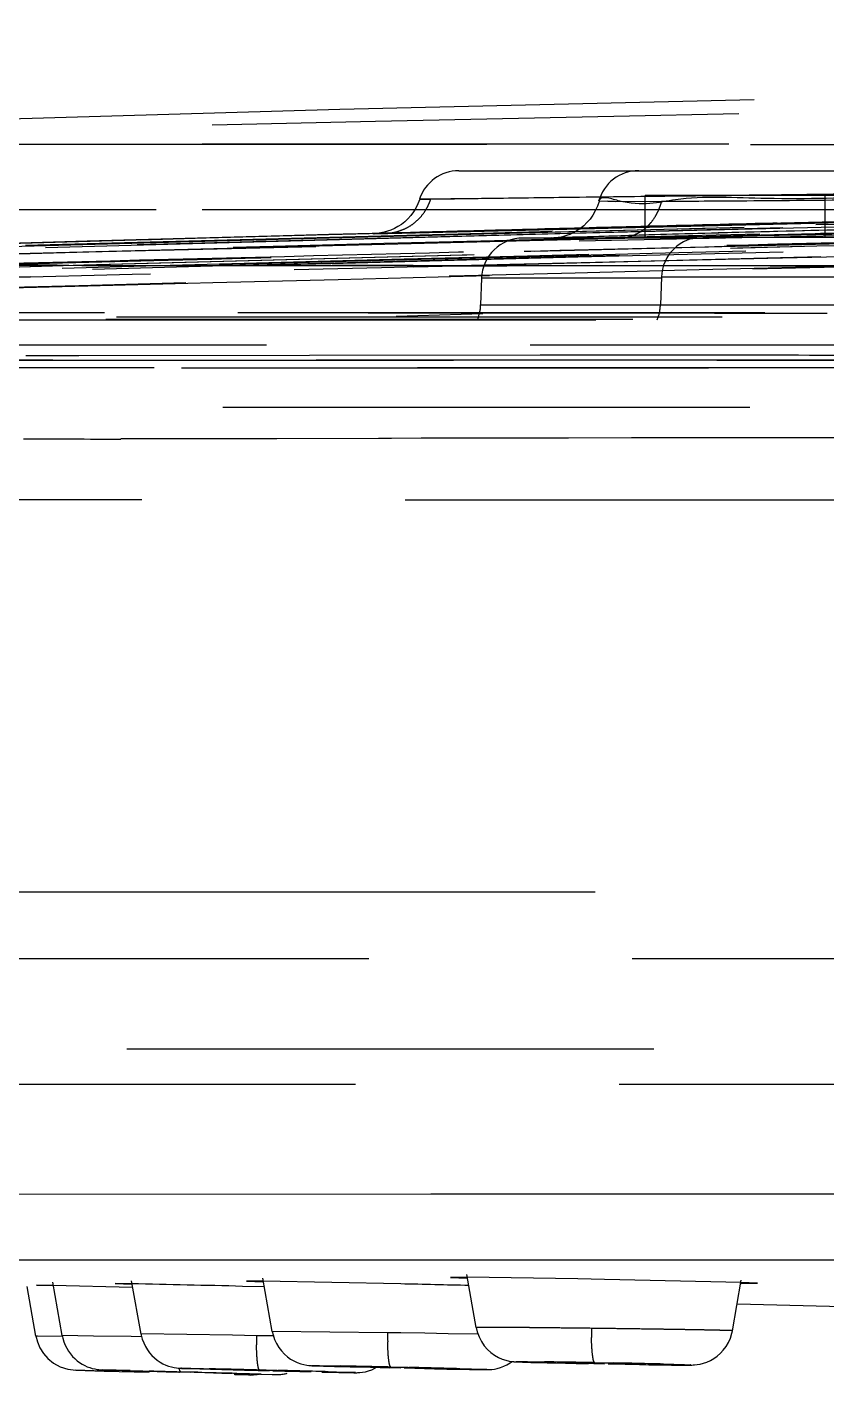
# Model space of a CAD drawing. Header units: millimetres. Extents: x 687 to 1107, y -116 to 478.
# Drawn here: x 927.735 to 929.661, y 329.223 to 332.471 of the extents above; entities that cross this region are included whole.
import ezdxf

# ---------------------------------------------------------------- set-up
doc = ezdxf.new("R2010")
doc.units = ezdxf.units.MM
doc.header["$LTSCALE"] = 0.1
doc.linetypes.add('HIDDENX2', pattern=[19.05, 12.7, -6.35])
doc.layers.add('HIDDEN', color=8, linetype='HIDDENX2')

msp = doc.modelspace()

# ---------------------------------------------------------------- linework, layer by layer
at = {"layer": 'HIDDEN'}
for p, q in [((928.7763, 332.1246), (932.4133, 332.1246)), ((931.325, 332.0859), (928.6826, 332.0558)), ((928.6826, 332.0558), (928.6813, 332.0558)), ((928.6814, 332.0558), (928.7086, 332.0563)), ((929.1349, 332.0508), (929.1132, 332.0505)), ((929.1524, 332.0505), (929.1349, 332.0505)), ((929.1531, 332.0503), (929.265, 332.0509)), ((931.9642, 332.0646), (929.2254, 332.0646)), ((929.2254, 331.9646), (929.2254, 332.0646)), ((929.6587, 331.9646), (929.6587, 332.0646)), ((928.5717, 331.9727), (931.4212, 332.0401)), ((929.5839, 331.98), (929.6358, 331.9813)), ((929.6358, 331.9813), (929.6719, 331.9822)), ((928.2632, 331.9655), (926.0958, 331.9038)), ((928.5988, 331.9737), (928.5692, 331.9728)), ((929.3435, 331.9622), (928.9309, 331.9622)), ((929.0114, 331.9628), (929.0127, 331.9629)), ((929.0127, 331.9629), (929.0146, 331.963)), ((929.0146, 331.963), (929.0186, 331.9633)), ((929.0186, 331.9633), (929.0238, 331.9635)), ((929.0238, 331.9635), (929.0302, 331.9638)), ((929.0302, 331.9638), (929.0379, 331.9641)), ((929.0306, 331.9613), (929.0447, 331.9613)), ((929.164, 331.9626), (929.0311, 331.9613)), ((929.0379, 331.9641), (929.0468, 331.9645)), ((929.0447, 331.9613), (929.0617, 331.9615)), ((929.0468, 331.9645), (929.0571, 331.9649)), ((929.0571, 331.9649), (929.073, 331.9655)), ((929.0617, 331.9615), (929.0819, 331.9616)), ((929.073, 331.9655), (929.0916, 331.9661)), ((929.0819, 331.9616), (929.1055, 331.9619)), ((929.0916, 331.9661), (929.1132, 331.9668)), ((929.1055, 331.9619), (929.1327, 331.9622)), ((929.1132, 331.9668), (929.1381, 331.9676)), ((929.1327, 331.9622), (929.1638, 331.9626)), ((929.1381, 331.9676), (929.1664, 331.9685)), ((929.1664, 331.9685), (929.1982, 331.9695)), ((929.1982, 331.9695), (929.2338, 331.9705)), ((929.2338, 331.9705), (929.2732, 331.9717)), ((929.2732, 331.9717), (929.2944, 331.9723)), ((929.3521, 331.9739), (929.4031, 331.9752)), ((929.3643, 331.9646), (932.2586, 331.9646)), ((929.4031, 331.9752), (929.4443, 331.9764)), ((929.4443, 331.9764), (929.4882, 331.9775)), ((929.4882, 331.9775), (929.5347, 331.9787)), ((929.5347, 331.9787), (929.5839, 331.98)), ((927.7432, 331.9253), (926.7653, 331.8999)), ((926.7655, 331.8999), (927.7434, 331.9254)), ((928.831, 331.8657), (928.8287, 331.8011)), ((929.2643, 331.8657), (928.831, 331.8657)), ((929.2644, 331.868), (929.262, 331.8011)), ((932.3585, 331.868), (929.2644, 331.868)), ((928.8287, 331.8011), (931.6553, 331.8011)), ((925.8105, 331.7657), (927.8361, 331.7656)), ((963.4856, 331.7657), (925.8486, 331.7657)), ((926.0459, 331.7721), (940.3097, 331.7721)), ((926.053, 331.7721), (943.6161, 331.7721)), ((926.236, 331.7721), (942.5508, 331.7721)), ((927.8361, 331.7656), (956.7883, 331.7656)), ((928.834, 331.7793), (928.6251, 331.7736)), ((943.5529, 331.7046), (926.0415, 331.7046)), ((929.7026, 331.6683), (926.6392, 331.6683)), ((927.4929, 331.6683), (931.466, 331.6683)), ((927.7328, 331.6794), (927.8342, 331.6792)), ((927.8342, 331.6792), (927.8407, 331.6791)), ((927.8407, 331.6791), (927.8601, 331.6791)), ((927.8601, 331.6791), (928.972, 331.6813)), ((928.972, 331.6813), (929.0713, 331.6813)), ((929.0713, 331.6813), (929.1004, 331.6813)), ((929.1004, 331.6813), (929.1572, 331.6812)), ((929.1572, 331.6812), (929.2686, 331.681)), ((929.2686, 331.681), (929.3385, 331.6809)), ((929.3385, 331.6809), (929.4052, 331.6808)), ((926.2031, 331.6493), (935.6619, 331.6493)), ((926.3027, 331.5545), (935.669, 331.5545)), ((927.9708, 331.4782), (927.9617, 331.4782)), ((928.042, 331.4782), (927.9708, 331.4782)), ((928.0807, 331.4782), (928.042, 331.4782)), ((928.2568, 331.4786), (928.0807, 331.4782)), ((928.3379, 331.4788), (928.2568, 331.4786)), ((928.5827, 331.4795), (928.3379, 331.4788)), ((928.614, 331.4796), (928.5827, 331.4795)), ((928.685, 331.4798), (928.614, 331.4796)), ((928.7608, 331.48), (928.685, 331.4798)), ((929.0404, 331.4805), (928.7608, 331.48)), ((929.1925, 331.4807), (929.0404, 331.4805)), ((929.209, 331.4807), (929.1925, 331.4807)), ((929.4808, 331.4809), (929.209, 331.4807)), ((929.5495, 331.481), (929.4808, 331.4809)), ((929.779, 331.481), (929.5495, 331.481)), ((929.9172, 331.3305), (925.5505, 331.3322)), ((927.8164, 330.3863), (927.2111, 330.3861)), ((927.8665, 330.3863), (927.8164, 330.3863)), ((927.9269, 330.3863), (927.8665, 330.3863)), ((928.3075, 330.3862), (927.9269, 330.3863)), ((928.3498, 330.3862), (928.3075, 330.3862)), ((928.431, 330.3861), (928.3498, 330.3862)), ((942.4395, 330.3862), (928.431, 330.3861)), ((931.1512, 330.0085), (925.5604, 330.0085)), ((925.3524, 329.9236), (963.9821, 329.9236)), ((928.7083, 329.6589), (926.0852, 329.6573)), ((928.7482, 329.6589), (928.7083, 329.6589)), ((929.0234, 329.6589), (928.7482, 329.6589)), ((929.1181, 329.6589), (929.0234, 329.6589)), ((929.1269, 329.6589), (929.1181, 329.6589)), ((929.2229, 329.6589), (929.1269, 329.6589)), ((929.4886, 329.6589), (929.2229, 329.6589)), ((929.5296, 329.6589), (929.4886, 329.6589)), ((930.2935, 329.6589), (929.5296, 329.6589)), ((927.6298, 329.5007), (927.8418, 329.5008)), ((927.8418, 329.5008), (928.0818, 329.5009)), ((928.0818, 329.5009), (928.2619, 329.5009)), ((928.2619, 329.5009), (928.3189, 329.5009)), ((928.3189, 329.5009), (928.3415, 329.5009)), ((928.3415, 329.5009), (928.6093, 329.501)), ((928.6093, 329.501), (928.6353, 329.501)), ((928.6353, 329.501), (928.8918, 329.501)), ((928.8918, 329.501), (929.0026, 329.501)), ((929.0026, 329.501), (929.1258, 329.501)), ((929.1258, 329.501), (929.1974, 329.501)), ((929.1974, 329.501), (929.4956, 329.501)), ((929.4956, 329.501), (929.5178, 329.501)), ((929.5178, 329.501), (930.3376, 329.501)), ((928.0102, 329.3219), (927.9875, 329.4504)), ((928.3039, 329.4491), (928.2645, 329.4493)), ((928.2645, 329.4493), (928.3046, 329.4477)), ((928.3264, 329.3283), (928.3039, 329.4563)), ((928.6361, 329.4426), (928.3039, 329.4491)), ((928.7953, 329.4585), (928.7559, 329.4582)), ((928.7559, 329.4582), (928.7962, 329.4564)), ((928.8177, 329.3377), (928.7953, 329.4651)), ((929.0629, 329.4548), (928.7953, 329.4585)), ((929.1275, 329.4536), (929.0629, 329.4548)), ((929.4566, 329.4463), (929.1275, 329.4536)), ((929.4354, 329.3299), (929.4568, 329.4513)), ((927.757, 329.317), (927.736, 329.4361)), ((927.7978, 329.4392), (927.7582, 329.44)), ((927.7582, 329.44), (927.798, 329.4387)), ((927.8203, 329.3182), (927.7976, 329.447)), ((927.99, 329.4344), (927.7978, 329.4392)), ((927.9876, 329.4429), (927.9481, 329.4434)), ((927.9481, 329.4434), (927.988, 329.442)), ((928.3075, 329.4355), (928.255, 329.4368)), ((929.4962, 329.4444), (929.4566, 329.4463)), ((929.4567, 329.444), (929.4962, 329.4444)), ((929.4468, 329.3944), (930.402, 329.3714)), ((927.8954, 329.3171), (927.8203, 329.3183)), ((928.2309, 329.3188), (928.0102, 329.322)), ((928.2885, 329.3179), (928.2309, 329.3188)), ((928.3199, 329.3174), (928.2885, 329.3179)), ((928.6045, 329.325), (928.3265, 329.3283)), ((928.6361, 329.3245), (928.6045, 329.325)), ((928.6944, 329.3236), (928.6361, 329.3245)), ((928.7507, 329.3227), (928.6944, 329.3236)), ((928.8232, 329.3215), (928.7507, 329.3227)), ((929.1272, 329.3352), (929.0955, 329.3356)), ((927.7603, 329.317), (927.757, 329.3171)), ((927.8199, 329.3159), (927.7603, 329.317)), ((927.9868, 329.3156), (927.8954, 329.3171)), ((928.0114, 329.3151), (927.9868, 329.3156)), ((928.3293, 329.3172), (928.3199, 329.3174)), ((928.9297, 329.2543), (928.9389, 329.254)), ((928.9389, 329.254), (928.95, 329.2537)), ((928.95, 329.2537), (928.9713, 329.2531)), ((928.9713, 329.2531), (928.9889, 329.2527)), ((929.0294, 329.2531), (929.0273, 329.253)), ((929.0273, 329.253), (929.1013, 329.251)), ((929.0927, 329.2524), (929.0294, 329.2531)), ((929.1038, 329.253), (929.148, 329.2522)), ((927.7993, 329.2517), (927.8152, 329.2429)), ((927.8152, 329.2429), (927.8334, 329.2369)), ((927.8334, 329.2369), (927.8527, 329.2345)), ((927.8528, 329.2345), (927.9212, 329.2326)), ((927.918, 329.2327), (927.8528, 329.2345)), ((927.9844, 329.2341), (927.9162, 329.2357)), ((927.9167, 329.2356), (927.9199, 329.2355)), ((927.9532, 329.2318), (927.918, 329.2327)), ((927.9199, 329.2355), (927.9499, 329.2346)), ((927.9212, 329.2326), (928.03, 329.2297)), ((927.9499, 329.2346), (927.9651, 329.2342)), ((927.9651, 329.2342), (927.9785, 329.2338)), ((927.9785, 329.2338), (927.9885, 329.2335)), ((927.9844, 329.2341), (928.106, 329.231)), ((927.9885, 329.2335), (927.9992, 329.2332)), ((927.9992, 329.2332), (928.0107, 329.2329)), ((928.0107, 329.2329), (928.0229, 329.2326)), ((928.0229, 329.2326), (928.0359, 329.2322)), ((928.0324, 329.2326), (928.0301, 329.2327)), ((928.0301, 329.2327), (928.1037, 329.2306)), ((928.0359, 329.2322), (928.0494, 329.2318)), ((928.0962, 329.2311), (928.0408, 329.2325)), ((928.1222, 329.2304), (928.0962, 329.2311)), ((928.1037, 329.2306), (928.1301, 329.2299)), ((928.106, 329.231), (928.1503, 329.2298)), ((928.1133, 329.239), (928.1264, 329.2386)), ((928.1301, 329.2302), (928.1222, 329.2304)), ((928.1264, 329.2386), (928.1776, 329.2371)), ((928.147, 329.2297), (928.1301, 329.2302)), ((928.138, 329.2297), (928.1639, 329.229)), ((928.1564, 329.2295), (928.147, 329.2297)), ((928.1503, 329.2298), (928.2714, 329.2265)), ((928.2258, 329.2275), (928.1564, 329.2295)), ((928.1639, 329.229), (928.2052, 329.2279)), ((928.1776, 329.2371), (928.2592, 329.2349)), ((928.2052, 329.2279), (928.2194, 329.2276)), ((928.2222, 329.2365), (928.2199, 329.2365)), ((928.2199, 329.2365), (928.2936, 329.2344)), ((928.2859, 329.2352), (928.2222, 329.2365)), ((928.2301, 329.2274), (928.2258, 329.2275)), ((928.2278, 329.2274), (928.2301, 329.2274)), ((928.2688, 329.2261), (928.2331, 329.227)), ((928.2555, 329.2236), (928.2344, 329.2242)), ((928.2364, 329.2241), (928.2695, 329.2232)), ((928.2509, 329.2265), (928.2983, 329.2254)), ((928.2687, 329.2232), (928.2555, 329.2236)), ((928.2592, 329.2349), (928.2927, 329.234)), ((928.2733, 329.2231), (928.2687, 329.2232)), ((928.2978, 329.2254), (928.2688, 329.2261)), ((928.2695, 329.2232), (928.2733, 329.2231)), ((928.2714, 329.2265), (928.2998, 329.2257)), ((928.3119, 329.2345), (928.2859, 329.2352)), ((928.2936, 329.2344), (928.3199, 329.2337)), ((928.296, 329.2353), (928.3402, 329.2342)), ((928.2978, 329.2254), (928.3367, 329.2245)), ((928.2983, 329.2254), (928.3264, 329.2247)), ((928.3199, 329.2343), (928.3119, 329.2345)), ((928.3372, 329.2339), (928.3199, 329.2343)), ((928.3264, 329.2247), (928.3352, 329.2245)), ((928.328, 329.2335), (928.3539, 329.2329)), ((928.3352, 329.2245), (928.3373, 329.2245)), ((928.4199, 329.2315), (928.3372, 329.2339)), ((928.3951, 329.232), (928.4176, 329.2315)), ((928.4176, 329.2315), (928.4199, 329.2315)), ((928.4276, 329.2454), (928.4356, 329.2451)), ((928.4356, 329.2451), (928.4503, 329.2446)), ((928.446, 329.2304), (928.4866, 329.2295)), ((928.4503, 329.2446), (928.4765, 329.2439)), ((928.4879, 329.2295), (928.459, 329.2301)), ((928.4765, 329.2439), (928.514, 329.2429)), ((928.4866, 329.2295), (928.5015, 329.2292)), ((928.5015, 329.2292), (928.5159, 329.2289)), ((928.514, 329.2429), (928.5632, 329.2417)), ((928.5159, 329.2289), (928.5232, 329.2288)), ((928.5232, 329.2288), (928.5267, 329.2288)), ((928.5383, 329.2432), (928.5361, 329.2432)), ((928.5361, 329.2432), (928.6098, 329.2411)), ((928.6018, 329.2421), (928.5383, 329.2432)), ((928.5632, 329.2417), (928.6094, 329.2406)), ((928.6278, 329.2416), (928.6018, 329.2421)), ((928.6098, 329.2411), (928.6361, 329.2405)), ((928.6123, 329.2424), (928.6566, 329.2414)), ((928.6361, 329.2414), (928.6278, 329.2416)), ((928.6539, 329.241), (928.6361, 329.2414)), ((928.6444, 329.2403), (928.6703, 329.2398)), ((928.7361, 329.2387), (928.6539, 329.241)), ((928.7114, 329.239), (928.7338, 329.2387)), ((928.7177, 329.2382), (928.7473, 329.2376)), ((928.7338, 329.2387), (928.7361, 329.2387)), ((928.7473, 329.2376), (928.781, 329.237)), ((928.781, 329.237), (928.8016, 329.2366)), ((928.8016, 329.2366), (928.8179, 329.2364)), ((928.8179, 329.2364), (928.8302, 329.2362)), ((928.8302, 329.2362), (928.8364, 329.2362)), ((928.8364, 329.2362), (928.8412, 329.2362)), ((928.9889, 329.2527), (929.0096, 329.2522)), ((929.0096, 329.2522), (929.0331, 329.2517)), ((929.0331, 329.2517), (929.0593, 329.2511)), ((929.0593, 329.2511), (929.0878, 329.2505)), ((929.1185, 329.252), (929.0927, 329.2524)), ((929.1013, 329.251), (929.1273, 329.2505)), ((929.1272, 329.2518), (929.1185, 329.252)), ((929.1459, 329.2515), (929.1272, 329.2518)), ((929.136, 329.2503), (929.1618, 329.2499)), ((929.2272, 329.2493), (929.1459, 329.2515)), ((929.2028, 329.2493), (929.225, 329.2492)), ((929.2113, 329.2483), (929.2341, 329.2479)), ((929.213, 329.2483), (929.2353, 329.2479)), ((929.225, 329.2492), (929.2272, 329.2493)), ((929.2341, 329.2479), (929.2546, 329.2477)), ((929.2353, 329.2479), (929.2554, 329.2477)), ((929.2546, 329.2477), (929.2727, 329.2474)), ((929.2554, 329.2477), (929.2734, 329.2474)), ((929.2727, 329.2474), (929.2884, 329.2472)), ((929.2734, 329.2474), (929.2953, 329.2472)), ((929.2892, 329.2472), (929.3025, 329.2471)), ((929.3025, 329.2471), (929.3136, 329.247)), ((929.3136, 329.247), (929.3226, 329.247)), ((929.3226, 329.247), (929.3296, 329.247))]:
    msp.add_line(p, q, dxfattribs=at)
for points in [[(940.5628, 332.4708), (937.4569, 332.4422), (934.3885, 332.3986), (931.392, 332.3412), (928.4894, 332.2716)], [(928.4894, 332.2716), (925.6695, 332.1909), (925.6675, 332.1908), (925.6648, 332.1907), (925.6615, 332.1905), (925.6577, 332.1902), (925.6536, 332.1899), (925.6492, 332.1894), (925.6446, 332.1888), (925.6399, 332.1881), (925.635, 332.1873), (925.63, 332.1863), (925.6249, 332.1852)], [(940.2184, 332.1684), (937.8725, 332.1469), (935.5239, 332.1163), (933.1728, 332.0767), (930.8192, 332.0281), (928.4632, 331.9705), (926.1046, 331.9037)], [(940.2459, 332.1685), (937.8974, 332.147), (935.5457, 332.1165), (933.191, 332.0769), (930.8333, 332.0282), (928.4726, 331.9705), (926.109, 331.9037)], [(940.5377, 332.1694), (938.3102, 332.1491), (936.0237, 332.1194), (933.6784, 332.0801), (931.2743, 332.031), (928.8113, 331.9719), (926.2896, 331.9027)], [(940.6991, 332.17), (938.5775, 332.1505), (936.3517, 332.1216), (934.0217, 332.0827), (931.5876, 332.0334), (929.0494, 331.9732), (926.407, 331.902)], [(941.6307, 332.1725), (939.5679, 332.1512), (937.3963, 332.1185), (935.1158, 332.0751), (932.7264, 332.0222), (930.2282, 331.9619), (927.6212, 331.8969)], [(941.1109, 332.1711), (939.1289, 332.1524), (937.0486, 332.1245), (934.8699, 332.0873), (932.5927, 332.0413), (930.2172, 331.9869), (927.7432, 331.9253)], [(940.2125, 332.1684), (937.6744, 332.1447), (935.2104, 332.1117), (932.8205, 332.0703), (930.5048, 332.0213), (928.2632, 331.9655)], [(928.6819, 332.0557), (928.6776, 332.0447), (928.6725, 332.0346), (928.6667, 332.0252), (928.6602, 332.0165), (928.6531, 332.0086), (928.6456, 332.0015), (928.6377, 331.9953), (928.6295, 331.9899), (928.6211, 331.9854), (928.6125, 331.9815), (928.6041, 331.9785), (928.5964, 331.9763), (928.5885, 331.9746), (928.5798, 331.9733), (928.5706, 331.9727)], [(929.114, 332.0506), (929.11, 332.0389), (929.105, 332.0279), (929.0991, 332.0176), (929.0924, 332.0081), (929.085, 331.9994), (929.0771, 331.9917), (929.0688, 331.985), (929.0603, 331.9794), (929.0518, 331.9748), (929.0434, 331.971), (929.0356, 331.9682), (929.0286, 331.9661), (929.0228, 331.9647), (929.0186, 331.9639), (929.0155, 331.9634), (929.0135, 331.9631), (929.0122, 331.9629), (929.0114, 331.9628), (929.011, 331.9628), (929.0109, 331.9628), (929.011, 331.9628), (929.0114, 331.9628)], [(928.6002, 331.9737), (928.6296, 331.9746), (928.6693, 331.9757), (928.7193, 331.9771), (928.7791, 331.9787), (928.8483, 331.9805), (928.9265, 331.9826), (929.0132, 331.9848), (929.1077, 331.9873), (929.2092, 331.9899), (929.3168, 331.9926), (929.4294, 331.9954), (929.5457, 331.9983), (929.6647, 332.0012)], [(928.5706, 331.9727), (928.5723, 331.9728), (928.5751, 331.9729), (928.579, 331.9731)], [(928.579, 331.9731), (928.5913, 331.9735), (928.6002, 331.9737)], [(929.2944, 331.9723), (929.34, 331.9735), (929.3521, 331.9739)], [(927.8203, 329.3183), (927.8217, 329.3117), (927.8242, 329.3033), (927.8273, 329.2954), (927.831, 329.2878), (927.8353, 329.2808), (927.84, 329.2742), (927.8451, 329.2681), (927.8505, 329.2626), (927.8562, 329.2577), (927.8622, 329.2533), (927.8683, 329.2494), (927.8744, 329.246), (927.8806, 329.2432), (927.8868, 329.2409), (927.8928, 329.2391), (927.8987, 329.2377), (927.9041, 329.2367), (927.9088, 329.2362), (927.9123, 329.2359), (927.914, 329.2358), (927.915, 329.2357), (927.9167, 329.2356)], [(928.0102, 329.322), (928.0108, 329.3193), (928.0132, 329.3096), (928.0166, 329.3005), (928.0206, 329.292), (928.0254, 329.2841), (928.0307, 329.2768), (928.0365, 329.2702), (928.0427, 329.2642), (928.0492, 329.259), (928.056, 329.2544), (928.0629, 329.2505), (928.0698, 329.2472), (928.0768, 329.2446), (928.0835, 329.2426), (928.09, 329.2411), (928.0956, 329.2402), (928.0996, 329.2397), (928.1025, 329.2395), (928.1042, 329.2394), (928.1054, 329.2393), (928.1067, 329.2393), (928.108, 329.2392), (928.1133, 329.239)], [(928.3265, 329.3283), (928.3284, 329.3198), (928.332, 329.3089), (928.3366, 329.2988), (928.3422, 329.2895), (928.3486, 329.2811), (928.3556, 329.2737), (928.363, 329.2672), (928.3708, 329.2616), (928.3788, 329.257), (928.3869, 329.2532), (928.3951, 329.2502), (928.4027, 329.2482), (928.4095, 329.2469), (928.415, 329.2461), (928.4182, 329.2459), (928.4203, 329.2457), (928.4221, 329.2456), (928.4237, 329.2455), (928.4276, 329.2454)], [(928.8178, 329.3377), (928.8203, 329.3271), (928.8248, 329.3148), (928.8306, 329.3036), (928.8375, 329.2935), (928.8452, 329.2847), (928.8535, 329.2772), (928.8623, 329.2709), (928.8714, 329.2657), (928.8807, 329.2616), (928.8896, 329.2587), (928.8978, 329.2568), (928.9045, 329.2557), (928.9087, 329.2553), (928.9116, 329.2551), (928.9141, 329.2549), (928.9165, 329.2548), (928.9192, 329.2547), (928.9223, 329.2546), (928.9297, 329.2543)], [(929.3296, 329.247), (929.3325, 329.247), (929.3351, 329.2471), (929.3377, 329.2471), (929.3406, 329.2473), (929.3445, 329.2475), (929.3505, 329.2482), (929.3577, 329.2494), (929.3657, 329.2515), (929.3741, 329.2545), (929.3826, 329.2584), (929.391, 329.2632), (929.399, 329.2689), (929.4066, 329.2756), (929.4136, 329.2832), (929.4201, 329.2918), (929.4258, 329.3016), (929.4305, 329.3123), (929.4341, 329.3238), (929.4354, 329.3299)], [(927.757, 329.3174), (927.7606, 329.3031), (927.7665, 329.2889), (927.7749, 329.2753), (927.7859, 329.2627), (927.7993, 329.2517)], [(928.8412, 329.2362), (928.8432, 329.2362), (928.8453, 329.2362), (928.8474, 329.2362), (928.8505, 329.2364), (928.8556, 329.2368), (928.8619, 329.2376), (928.8688, 329.239), (928.8764, 329.2411), (928.8842, 329.2441), (928.8921, 329.2478), (928.8997, 329.2522), (928.9047, 329.2557)], [(928.9047, 329.2557), (928.9076, 329.2554), (928.909, 329.2553)], [(928.0494, 329.2318), (928.0564, 329.2316), (928.0708, 329.2312)], [(928.0708, 329.2312), (928.0783, 329.231), (928.0935, 329.2306)], [(928.0935, 329.2306), (928.1013, 329.2304), (928.1026, 329.2304)], [(928.2734, 329.2231), (928.2903, 329.2241), (928.296, 329.2254)], [(928.3373, 329.2245), (928.3386, 329.2245), (928.3404, 329.2245), (928.3431, 329.2246), (928.3474, 329.2248), (928.3524, 329.2254), (928.3575, 329.2261), (928.3627, 329.2273)], [(928.3426, 329.2246), (928.3444, 329.2246), (928.3492, 329.225), (928.3549, 329.2257), (928.3607, 329.2268)], [(928.5267, 329.2288), (928.5281, 329.2288), (928.53, 329.2288), (928.5329, 329.2289), (928.5372, 329.2291), (928.5436, 329.2299), (928.5511, 329.2312), (928.5587, 329.2333), (928.5665, 329.236), (928.574, 329.2394), (928.5797, 329.2426)]]:
    msp.add_lwpolyline(points, dxfattribs=at)
for centre, radius, start, end in [((928.7763, 332.0246), 0.1, 90, 161.7903), ((929.2096, 332.0246), 0.1, 90, 164.7683), ((944.7351, -285.3221), 617.449, 90.4170255, 91.7289886), ((944.7194, -284.0435), 616.1704, 90.4180088, 91.7305396), ((944.6666, -398.7319), 730.8532, 90.6755085, 91.3268243), ((928.9309, 331.8622), 0.1, 90, 178), ((929.3643, 331.8646), 0.1, 90, 178), ((928.7288, 331.8046), 0.1, 336.8962, 358), ((929.1621, 331.8046), 0.1, 336.8959, 358), ((927.9776, 409.8355), 78.3574, 269.816426, 269.988306), ((926.6136, 263.4328), 66.0244, 88.575482, 88.807561), ((926.92, 251.6856), 77.7759, 88.614532, 88.735716), ((929.1767, 329.3111), 0.8883, 179.5593, 180.9932), ((929.4854, 329.3208), 0.8809, 179.7278, 181.1729), ((929.9661, 329.3351), 0.8706, 179.9653, 181.4257), ((928.7008, 307.4528), 21.8039, 88.94112, 89.26048), ((927.9769, 326.525), 2.7082, 88.6474, 88.8252), ((927.1334, 282.5234), 46.7263, 88.57433, 88.72349), ((928.2833, 331.9349), 2.7081, 268.6474, 268.8252), ((926.9113, 272.7684), 56.4839, 88.42741, 88.55034), ((928.8197, 348.7042), 19.4769, 268.62973, 268.75091), ((927.895, 296.9738), 32.2766, 88.72652, 88.94238), ((927.7639, 290.1454), 39.1062, 88.51426, 88.69189), ((928.9495, 342.649), 13.4122, 268.80717, 268.9827), ((928.6346, 302.7542), 26.503, 88.6278, 88.89004), ((929.3096, 338.2689), 9.0202, 269.06142, 269.3215)]:
    msp.add_arc(centre, radius, start, end, dxfattribs=at)
for points, knots in [([(926.277, 332.1897), (929.3414, 332.2665), (935.4713, 332.3816), (944.6676, 332.4392), (953.8638, 332.3816), (959.9937, 332.2665), (963.0581, 332.1897)], [0, 0, 0, 0, 0.25, 0.5, 0.75, 1, 1, 1, 1]), ([(925.669, 332.1909), (925.6695, 332.1909), (925.6714, 332.1909), (925.6759, 332.1909), (925.6833, 332.1909), (925.6991, 332.1908), (925.7262, 332.1908), (925.7894, 332.1906), (925.8978, 332.1904), (926.0257, 332.1902), (926.1515, 332.19), (926.2646, 332.1898), (926.3965, 332.1895), (926.5589, 332.1892), (926.769, 332.189), (926.9825, 332.1888), (927.1923, 332.1886), (927.3849, 332.1885), (927.6046, 332.1884), (927.958, 332.1883), (928.48, 332.1881), (929.1976, 332.188), (930.03, 332.188), (930.963, 332.1882), (931.977, 332.1884), (933.4349, 332.1885), (934.9409, 332.1888), (936.4822, 332.189), (937.6646, 332.1892), (938.8564, 332.1892), (940.0552, 332.1891), (941.2604, 332.1888), (942.432, 332.1882), (943.5681, 332.1874), (944.3006, 332.1871), (944.667, 332.1871)], [0, 0, 0, 0, 0.000078, 0.000312, 0.000702, 0.001247, 0.002806, 0.004989, 0.011227, 0.019924, 0.025187, 0.031083, 0.037783, 0.046023, 0.056721, 0.070956, 0.07975, 0.089844, 0.10137, 0.114443, 0.145647, 0.183798, 0.227763, 0.277088, 0.331133, 0.387887, 0.507311, 0.568943, 0.631279, 0.694023, 0.75713, 0.820596, 0.884336, 0.942135, 1, 1, 1, 1]), ([(944.6672, 332.1879), (944.5475, 332.1879), (944.3085, 332.1879), (943.9492, 332.1881), (943.5894, 332.1882), (943.2318, 332.1884), (942.8796, 332.1886), (942.5311, 332.1887), (942.1782, 332.1888), (941.8095, 332.189), (941.4135, 332.1891), (940.9786, 332.1891), (940.494, 332.1892), (939.9502, 332.1892), (939.338, 332.1892), (938.65, 332.1892), (937.88, 332.1892), (937.0192, 332.1891), (936.0581, 332.1889), (935.0077, 332.1888), (933.9311, 332.1886), (932.9105, 332.1885), (932.004, 332.1883), (931.2123, 332.1882), (930.5123, 332.1881), (929.8847, 332.1881), (929.3199, 332.1881), (928.8125, 332.1881), (928.3564, 332.1882), (927.9442, 332.1883), (927.57, 332.1885), (927.233, 332.1886), (926.9363, 332.1887), (926.682, 332.1891), (926.4674, 332.1894), (926.3366, 332.1896), (926.277, 332.1897)], [0, 0, 0, 0, 0.019536, 0.038982, 0.058621, 0.078223, 0.09732, 0.11608, 0.135062, 0.154893, 0.176221, 0.199673, 0.22584, 0.25526, 0.288397, 0.325695, 0.367502, 0.413999, 0.466116, 0.524291, 0.585359, 0.641741, 0.690769, 0.733236, 0.770895, 0.804967, 0.835605, 0.86304, 0.887734, 0.910011, 0.930285, 0.948779, 0.964986, 0.978676, 0.99027, 1, 1, 1, 1]), ([(926.1046, 331.9037), (927.676, 331.9512), (930.8155, 332.0341), (935.5203, 332.1223), (938.6535, 332.157), (940.2184, 332.1684)], [0, 0, 0, 0, 0.334098, 0.667429, 1, 1, 1, 1]), ([(940.246, 332.1685), (938.6792, 332.1572), (935.5414, 332.1224), (930.829, 332.0342), (927.6836, 331.9512), (926.109, 331.9037)], [0, 0, 0, 0, 0.332429, 0.665762, 1, 1, 1, 1]), ([(940.4297, 332.1691), (938.7666, 332.1569), (935.5302, 332.1194), (930.8107, 332.027), (927.7545, 331.9462), (926.2714, 331.9028)], [0, 0, 0, 0, 0.352331, 0.685663, 1, 1, 1, 1]), ([(926.2896, 331.9027), (927.78, 331.9461), (930.8534, 332.027), (935.6028, 332.1197), (938.8619, 332.1574), (940.5377, 332.1694)], [0, 0, 0, 0, 0.313872, 0.647204, 1, 1, 1, 1]), ([(926.3834, 331.9021), (927.848, 331.9441), (930.8883, 332.0241), (935.6157, 332.1184), (938.8786, 332.1572), (940.5656, 332.1696)], [0, 0, 0, 0, 0.309886, 0.643216, 1, 1, 1, 1]), ([(940.6991, 332.17), (938.9966, 332.1577), (935.7059, 332.1188), (930.9419, 332.0241), (927.8806, 331.9439), (926.4071, 331.902)], [0, 0, 0, 0, 0.357311, 0.690642, 1, 1, 1, 1]), ([(940.9297, 332.1706), (939.197, 332.1577), (935.886, 332.1155), (931.152, 332.0157), (928.1507, 331.9378), (926.7273, 331.9001)], [0, 0, 0, 0, 0.365951, 0.699282, 1, 1, 1, 1]), ([(927.5179, 331.8971), (927.8904, 331.9065), (928.6359, 331.9252), (929.7986, 331.9545), (931.0064, 331.9846), (932.3041, 332.0163), (933.6473, 332.0477), (935.081, 332.079), (936.5605, 332.1081), (938.1308, 332.1347), (939.7465, 332.1567), (940.8538, 332.1676), (941.4075, 332.1719)], [0, 0, 0, 0, 0.08048, 0.161025, 0.251157, 0.341392, 0.441323, 0.541288, 0.651081, 0.760873, 0.880434, 1, 1, 1, 1]), ([(941.6309, 332.1725), (941.0693, 332.1682), (939.9463, 332.1573), (938.3091, 332.1351), (936.7191, 332.1083), (935.2238, 332.079), (933.7761, 332.0474), (932.4229, 332.0159), (931.1172, 331.9842), (929.9051, 331.954), (928.74, 331.9249), (927.9943, 331.9063), (927.6216, 331.897)], [0, 0, 0, 0, 0.120226, 0.240446, 0.350569, 0.460687, 0.560657, 0.660585, 0.75049, 0.840289, 0.920178, 1, 1, 1, 1]), ([(927.7434, 331.9254), (929.0936, 331.9603), (931.9288, 332.0314), (936.3846, 332.1213), (939.4905, 332.1592), (941.111, 332.1711)], [0, 0, 0, 0, 0.303056, 0.636386, 1, 1, 1, 1]), ([(940.5178, 332.1117), (938.9346, 332.0994), (935.7682, 332.0632), (931.0188, 331.9743), (927.853, 331.8919), (926.2701, 331.8449)], [0, 0, 0, 0, 0.333299, 0.666632, 1, 1, 1, 1]), ([(926.294, 331.8449), (927.8664, 331.8909), (931.0117, 331.9744), (935.7305, 332.0622), (938.8768, 332.0997), (940.4501, 332.1112)], [0, 0, 0, 0, 0.33331, 0.666643, 1, 1, 1, 1]), ([(926.3838, 331.8441), (927.9713, 331.8892), (931.1464, 331.9735), (935.9097, 332.0611), (939.0852, 332.1006), (940.673, 332.1121)], [0, 0, 0, 0, 0.333376, 0.666709, 1, 1, 1, 1]), ([(940.5914, 332.1118), (939.0154, 332.0988), (935.8635, 332.0617), (931.1364, 331.9726), (927.9856, 331.8908), (926.4104, 331.8444)], [0, 0, 0, 0, 0.333361, 0.666693, 1, 1, 1, 1]), ([(941.0767, 332.1135), (939.54, 332.1013), (936.4093, 332.0639), (931.6279, 331.9663), (928.3832, 331.8869), (926.7323, 331.8423)], [0, 0, 0, 0, 0.321332, 0.654668, 1, 1, 1, 1]), ([(926.7633, 331.8425), (928.3972, 331.8871), (931.609, 331.9664), (936.3428, 332.0634), (939.4428, 332.1007), (940.9647, 332.113)], [0, 0, 0, 0, 0.34523, 0.678556, 1, 1, 1, 1]), ([(941.4504, 332.1143), (939.9581, 332.1008), (936.9226, 332.0616), (932.2931, 331.958), (929.1558, 331.8816), (927.5615, 331.8395)], [0, 0, 0, 0, 0.322266, 0.655589, 1, 1, 1, 1]), ([(927.5801, 331.8392), (929.1888, 331.8816), (932.3539, 331.9583), (937.0232, 332.0623), (940.0842, 332.1015), (941.5885, 332.1148)], [0, 0, 0, 0, 0.344551, 0.677897, 1, 1, 1, 1]), ([(928.7086, 332.0563), (928.7466, 332.0569), (928.8496, 332.0582), (929.0401, 332.0608), (929.297, 332.0639), (929.6028, 332.0676), (929.9367, 332.0715), (930.276, 332.0753), (930.5978, 332.0788), (930.8801, 332.0818), (931.1039, 332.084), (931.2538, 332.0854), (931.3274, 332.0862), (931.3499, 332.0863)], [0, 0, 0, 0, 0.043125, 0.116952, 0.216462, 0.334909, 0.464253, 0.595705, 0.720339, 0.829695, 0.916375, 0.974511, 1, 1, 1, 1]), ([(929.2649, 332.0509), (929.3333, 332.0513), (929.493, 332.0524), (929.7608, 332.0547), (930.0772, 332.0576), (930.4204, 332.0608), (930.7644, 332.065), (931.0915, 332.0664), (931.3583, 332.0757), (931.6013, 332.0631), (931.6818, 332.0933), (931.8008, 332.0644), (931.7925, 332.0776)], [0, 0, 0, 0, 0.081098, 0.189576, 0.317787, 0.456709, 0.596561, 0.727493, 0.840281, 0.926988, 0.981514, 1, 1, 1, 1]), ([(928.5988, 331.9737), (928.6016, 331.9737), (928.6074, 331.9741), (928.6161, 331.9752), (928.6248, 331.9771), (928.6365, 331.9805), (928.6507, 331.9864), (928.6666, 331.9963), (928.6807, 332.0088), (928.6907, 332.021), (928.6975, 332.0315), (928.7019, 332.0396), (928.7057, 332.0479), (928.7077, 332.0535), (928.7086, 332.0563)], [0, 0, 0, 0, 0.058432, 0.118225, 0.179144, 0.240951, 0.366263, 0.492801, 0.621941, 0.750724, 0.8145, 0.877488, 0.939412, 1, 1, 1, 1]), ([(931.6397, 332.0776), (931.5713, 332.0773), (931.4117, 332.0763), (931.1442, 332.0742), (930.8282, 332.0715), (930.4856, 332.0684), (930.1414, 332.0642), (929.8166, 332.063), (929.5439, 332.0528), (929.3159, 332.0672), (929.207, 332.0328), (929.1173, 332.0661), (929.1132, 332.0508)], [0, 0, 0, 0, 0.081113, 0.189518, 0.317611, 0.456407, 0.596153, 0.727021, 0.839804, 0.926576, 0.981255, 1, 1, 1, 1]), ([(929.164, 331.9626), (929.1667, 331.9626), (929.1721, 331.963), (929.1803, 331.9642), (929.1886, 331.9663), (929.1996, 331.97), (929.213, 331.9764), (929.2253, 331.9853), (929.2342, 331.9938), (929.2425, 332.0032), (929.2496, 332.0136), (929.2556, 332.0247), (929.2594, 332.0333), (929.2626, 332.042), (929.2642, 332.0479), (929.2649, 332.0509)], [0, 0, 0, 0, 0.055992, 0.113509, 0.172378, 0.232416, 0.355228, 0.48106, 0.545542, 0.610655, 0.741865, 0.807482, 0.872621, 0.936916, 1, 1, 1, 1]), ([(935.6664, 332.0309), (935.5253, 332.0309), (934.6185, 332.0307), (933.3465, 332.0305), (931.8667, 332.0304), (930.5485, 332.0301), (929.3484, 332.03), (928.2951, 332.0301), (927.7615, 332.0302), (927.4007, 332.0304), (927.177, 332.0305), (926.9814, 332.0306), (926.7689, 332.0308), (926.5531, 332.031), (926.3414, 332.0312), (926.1783, 332.0315), (926.0461, 332.0318), (925.933, 332.032), (925.8073, 332.0322), (925.6795, 332.0324), (925.5711, 332.0327), (925.5079, 332.0328), (925.4808, 332.0329), (925.465, 332.0329), (925.4576, 332.0329), (925.4532, 332.0329), (925.4512, 332.0329), (925.4507, 332.0329)], [0, 0, 0, 0, 0.041433, 0.266299, 0.373546, 0.475987, 0.653428, 0.725969, 0.785302, 0.810109, 0.831931, 0.850995, 0.867566, 0.894325, 0.914364, 0.929748, 0.942222, 0.953184, 0.962963, 0.979128, 0.990725, 0.994785, 0.997682, 0.998696, 0.99942, 0.999854, 1, 1, 1, 1]), ([(944.6674, 332.03), (944.2984, 332.0301), (943.5603, 332.0304), (942.4156, 332.031), (941.235, 332.0313), (940.0204, 332.0314), (938.8113, 332.0313), (937.6084, 332.0312), (936.4142, 332.0311), (934.8578, 332.0308), (933.3353, 332.0306), (931.8584, 332.0304), (930.8259, 332.0302), (929.8738, 332.0301), (929.1418, 332.0301), (928.6106, 332.0301), (928.162, 332.0302), (927.6835, 332.0303), (927.2018, 332.0305), (926.8304, 332.0308), (926.5487, 332.031), (926.3358, 332.0313), (926.1716, 332.0316), (926.0386, 332.0318), (925.9249, 332.0321), (925.8244, 332.0323), (925.7358, 332.0324), (925.6593, 332.0326), (925.595, 332.0327), (925.5494, 332.0328), (925.5194, 332.0328), (925.5019, 332.0329), (925.487, 332.0329), (925.4749, 332.033), (925.4664, 332.033), (925.4609, 332.033), (925.4577, 332.033), (925.4552, 332.033), (925.4532, 332.033), (925.4519, 332.033), (925.4512, 332.033), (925.4509, 332.033)], [0, 0, 0, 0, 0.057607, 0.115228, 0.178703, 0.241924, 0.304839, 0.367458, 0.429728, 0.491263, 0.61044, 0.667409, 0.721845, 0.771629, 0.816039, 0.836117, 0.854566, 0.886075, 0.910809, 0.929771, 0.94406, 0.954784, 0.963015, 0.969685, 0.975546, 0.98077, 0.985379, 0.989366, 0.992719, 0.995425, 0.996484, 0.997396, 0.998166, 0.998796, 0.999291, 0.999489, 0.999655, 0.999788, 0.99989, 0.99996, 1, 1, 1, 1]), ([(931.4481, 332.0412), (931.4239, 332.0411), (931.3446, 332.0393), (931.1829, 332.0362), (930.9414, 332.0309), (930.6364, 332.0242), (930.2889, 332.0162), (929.9232, 332.0075), (929.5632, 331.9988), (929.233, 331.9905), (928.9551, 331.9834), (928.7497, 331.9779), (928.6393, 331.9749), (928.5988, 331.9737)], [0, 0, 0, 0, 0.025475, 0.083537, 0.170236, 0.279695, 0.404691, 0.536078, 0.664753, 0.783719, 0.883778, 0.957305, 1, 1, 1, 1]), ([(929.0311, 331.9613), (929.021, 331.9613), (928.9704, 331.9629), (929.1411, 331.967), (929.2423, 331.9713), (929.5144, 331.9781), (929.8098, 331.9857), (930.1623, 331.9939), (930.5289, 332.0019), (930.8907, 332.0091), (931.2216, 332.0151), (931.4987, 332.0195), (931.6628, 332.0215), (931.7326, 332.0221)], [0, 0, 0, 0, 0.010882, 0.0362, 0.095857, 0.185713, 0.299685, 0.429082, 0.564676, 0.699025, 0.821828, 0.924151, 1, 1, 1, 1]), ([(931.8652, 332.0226), (931.8753, 332.0225), (931.9257, 332.0198), (931.756, 332.0161), (931.6548, 332.0116), (931.3824, 332.0054), (931.0865, 331.9985), (930.7332, 331.9911), (930.366, 331.9837), (930.0038, 331.9768), (929.6731, 331.9708), (929.3967, 331.9661), (929.2334, 331.9635), (929.164, 331.9626)], [0, 0, 0, 0, 0.010917, 0.03601, 0.095572, 0.18552, 0.299701, 0.42943, 0.565284, 0.699823, 0.822605, 0.92458, 1, 1, 1, 1]), ([(929.7409, 331.8954), (929.6232, 331.8954), (929.3961, 331.8954), (929.0621, 331.8955), (928.7489, 331.8957), (928.3826, 331.8959), (928.0555, 331.8962), (927.7654, 331.8966), (927.54, 331.8971), (927.3081, 331.8976), (927.1066, 331.8983), (926.9773, 331.8988), (926.8993, 331.8992), (926.8299, 331.8996), (926.7863, 331.8998), (926.7655, 331.8999)], [0, 0, 0, 0, 0.11862, 0.228981, 0.33683, 0.434337, 0.598394, 0.666618, 0.726803, 0.82566, 0.900435, 0.930008, 0.955992, 0.979089, 1, 1, 1, 1]), ([(927.6216, 331.897), (927.8403, 331.8965), (928.3422, 331.8959), (929.2201, 331.8954), (930.2871, 331.8954), (931.0711, 331.8956), (931.479, 331.8957)], [0, 0, 0, 0, 0.170114, 0.390298, 0.682754, 1, 1, 1, 1]), ([(926.6525, 331.7862), (926.673, 331.7861), (926.7163, 331.7859), (926.7851, 331.7855), (926.8624, 331.7851), (926.9916, 331.7846), (927.1939, 331.7839), (927.4274, 331.7834), (927.6547, 331.7829), (927.9478, 331.7825), (928.2787, 331.7822), (928.6495, 331.782), (928.9681, 331.7818), (929.3098, 331.7817), (929.5432, 331.7817), (929.6642, 331.7817)], [0, 0, 0, 0, 0.020484, 0.043111, 0.068558, 0.097502, 0.171748, 0.270099, 0.330072, 0.398146, 0.562109, 0.659633, 0.767517, 0.879511, 1, 1, 1, 1]), ([(931.4188, 331.7821), (931.1931, 331.782), (930.758, 331.7818), (930.1261, 331.7817), (929.5414, 331.7817), (929.0845, 331.7818), (928.7487, 331.7819), (928.4572, 331.7821), (928.1393, 331.7823), (927.8068, 331.7827), (927.6085, 331.7831), (927.5181, 331.7832)], [0, 0, 0, 0, 0.173573, 0.334591, 0.486005, 0.623291, 0.686038, 0.744267, 0.847453, 0.930514, 1, 1, 1, 1]), ([(929.4052, 331.6808), (929.5495, 331.6806), (929.8458, 331.6801), (930.301, 331.6802), (930.7769, 331.6808), (931.1008, 331.6812), (931.2657, 331.6813)], [0, 0, 0, 0, 0.232644, 0.47773, 0.734029, 1, 1, 1, 1]), ([(935.6619, 331.6493), (934.9286, 331.6493), (933.5993, 331.6493), (931.7869, 331.6492), (930.3157, 331.6493), (929.1251, 331.6493), (928.172, 331.6493), (927.4313, 331.6494), (926.8854, 331.649), (926.4979, 331.6494), (926.2901, 331.6501), (926.2031, 331.6498)], [0, 0, 0, 0, 0.232576, 0.42161, 0.57483, 0.699183, 0.799228, 0.877117, 0.934087, 0.972389, 1, 1, 1, 1]), ([(925.3842, 330.2267), (925.4336, 330.2245), (925.5106, 330.2219), (925.6189, 330.2215), (925.7143, 330.223), (925.8252, 330.2252), (925.9566, 330.2271), (926.1143, 330.2282), (926.3048, 330.2285), (926.5353, 330.2281), (926.8127, 330.2275), (927.1428, 330.2271), (927.6983, 330.2268), (928.5349, 330.2265), (929.462, 330.2264), (930.3046, 330.2266), (931.0003, 330.227), (931.7298, 330.2275), (932.4865, 330.2278), (933.2646, 330.2278), (934.0595, 330.2275), (934.8676, 330.227), (935.6861, 330.2265), (936.5129, 330.2263), (937.346, 330.2266), (938.1842, 330.2269), (939.309, 330.227), (940.7214, 330.2269), (941.8529, 330.2267), (942.4199, 330.2266)], [0, 0, 0, 0, 0.008693, 0.013563, 0.019077, 0.025498, 0.033098, 0.042221, 0.053265, 0.066647, 0.082803, 0.102116, 0.124783, 0.180626, 0.249442, 0.288037, 0.329006, 0.371968, 0.416503, 0.462256, 0.508988, 0.556479, 0.60457, 0.653132, 0.702062, 0.751286, 0.800738, 0.900141, 1, 1, 1, 1]), ([(929.0955, 329.3356), (929.0769, 329.3358), (929.0406, 329.3362), (928.9962, 329.3367), (928.9627, 329.3371), (928.9394, 329.3373), (928.9178, 329.3375), (928.8979, 329.3376), (928.8801, 329.3378), (928.8643, 329.3379), (928.8507, 329.3379), (928.8408, 329.338), (928.834, 329.338), (928.8299, 329.338), (928.8263, 329.338), (928.8234, 329.3379), (928.8213, 329.3379), (928.82, 329.3379), (928.8193, 329.3379), (928.8187, 329.3378), (928.8182, 329.3378), (928.818, 329.3378), (928.8178, 329.3378), (928.8178, 329.3378)], [0, 0, 0, 0, 0.201428, 0.391226, 0.480024, 0.563869, 0.642031, 0.713779, 0.778391, 0.835342, 0.88433, 0.925063, 0.942243, 0.95725, 0.97005, 0.980616, 0.988921, 0.992216, 0.994935, 0.997075, 0.998633, 0.999607, 1, 1, 1, 1]), ([(929.4354, 329.3299), (929.4354, 329.33), (929.4352, 329.3299), (929.4349, 329.33), (929.4344, 329.33), (929.4338, 329.3301), (929.4329, 329.3301), (929.4314, 329.3302), (929.4291, 329.3303), (929.4258, 329.3304), (929.4217, 329.3305), (929.417, 329.3306), (929.4115, 329.3307), (929.4054, 329.3308), (929.3959, 329.331), (929.3825, 329.3313), (929.3645, 329.3317), (929.3443, 329.3321), (929.322, 329.3324), (929.2978, 329.3328), (929.272, 329.3332), (929.2349, 329.3337), (929.1865, 329.3344), (929.1472, 329.3349), (929.1272, 329.3352)], [0, 0, 0, 0, 0.000356, 0.001304, 0.002856, 0.005011, 0.007765, 0.011116, 0.019592, 0.030413, 0.04355, 0.058975, 0.07666, 0.096577, 0.118684, 0.169198, 0.227645, 0.293465, 0.366083, 0.44481, 0.528894, 0.617584, 0.805389, 1, 1, 1, 1]), ([(928.296, 329.2352), (928.2954, 329.2353), (928.2947, 329.2362), (928.294, 329.2376), (928.293, 329.2402), (928.292, 329.2449), (928.2905, 329.2555), (928.2892, 329.2726), (928.2887, 329.2874), (928.2886, 329.2957)], [0, 0, 0, 0, 0.02649, 0.048833, 0.07862, 0.162589, 0.279128, 0.599564, 1, 1, 1, 1]), ([(928.6123, 329.2424), (928.6118, 329.2424), (928.611, 329.2433), (928.6103, 329.2447), (928.6094, 329.2474), (928.6083, 329.252), (928.6067, 329.2626), (928.6054, 329.2798), (928.6049, 329.2946), (928.6047, 329.3028)], [0, 0, 0, 0, 0.026761, 0.049228, 0.079121, 0.163225, 0.279803, 0.600036, 1, 1, 1, 1]), ([(929.1038, 329.2529), (929.1032, 329.253), (929.1024, 329.2539), (929.1017, 329.2553), (929.1007, 329.258), (929.0997, 329.2626), (929.098, 329.2732), (929.0966, 329.2904), (929.096, 329.3052), (929.0958, 329.3134)], [0, 0, 0, 0, 0.027165, 0.049824, 0.079877, 0.164191, 0.280828, 0.600749, 1, 1, 1, 1]), ([(928.9799, 329.2529), (928.9705, 329.2531), (928.9574, 329.2535), (928.9412, 329.254), (928.9318, 329.2543), (928.9252, 329.2545), (928.921, 329.2547), (928.9186, 329.2548), (928.9168, 329.2549), (928.9156, 329.255), (928.9149, 329.255), (928.9146, 329.2551), (928.9144, 329.2551), (928.9144, 329.2552), (928.9146, 329.2552), (928.9148, 329.2552), (928.9152, 329.2552), (928.9157, 329.2553), (928.9164, 329.2553), (928.9175, 329.2553), (928.9193, 329.2553), (928.9218, 329.2554), (928.9263, 329.2554), (928.9331, 329.2554), (928.9428, 329.2553), (928.9594, 329.2552), (928.9728, 329.255), (928.9823, 329.2549)], [0, 0, 0, 0, 0.209646, 0.294647, 0.365305, 0.420901, 0.442825, 0.460715, 0.474493, 0.484148, 0.487433, 0.489693, 0.490937, 0.491261, 0.492142, 0.494028, 0.496933, 0.500861, 0.505812, 0.511786, 0.5268, 0.545885, 0.568967, 0.626776, 0.699538, 0.786562, 1, 1, 1, 1]), ([(928.106, 329.231), (928.1057, 329.231), (928.1049, 329.2316), (928.104, 329.2332), (928.1032, 329.2358), (928.1027, 329.2379), (928.1025, 329.2391)], [0, 0, 0, 0, 0.114838, 0.305115, 0.596373, 1, 1, 1, 1]), ([(928.1714, 329.2373), (928.1621, 329.2375), (928.1459, 329.238), (928.1272, 329.2386), (928.1162, 329.2389), (928.1113, 329.2391), (928.1086, 329.2392), (928.1072, 329.2393), (928.1066, 329.2393), (928.1061, 329.2394), (928.107, 329.2394), (928.1076, 329.2394), (928.1092, 329.2394), (928.1122, 329.2394), (928.1174, 329.2393), (928.129, 329.2391), (928.1482, 329.2387), (928.1649, 329.2384), (928.1744, 329.2382)], [0, 0, 0, 0, 0.209228, 0.364375, 0.419684, 0.459193, 0.472812, 0.482301, 0.487669, 0.488938, 0.491816, 0.498794, 0.50987, 0.525038, 0.567516, 0.625635, 0.786017, 1, 1, 1, 1]), ([(928.488, 329.2436), (928.4787, 329.2438), (928.4656, 329.2442), (928.4494, 329.2446), (928.4401, 329.2449), (928.4327, 329.2452), (928.4279, 329.2454), (928.4251, 329.2455), (928.4239, 329.2456), (928.4232, 329.2456), (928.423, 329.2457), (928.4228, 329.2456), (928.4227, 329.2457), (928.4229, 329.2457), (928.4231, 329.2458), (928.4236, 329.2458), (928.4241, 329.2458), (928.4247, 329.2458), (928.4259, 329.2458), (928.4277, 329.2458), (928.4302, 329.2458), (928.4347, 329.2457), (928.4416, 329.2457), (928.4513, 329.2455), (928.4679, 329.2453), (928.4813, 329.245), (928.4908, 329.2449)], [0, 0, 0, 0, 0.209401, 0.294257, 0.364759, 0.420186, 0.45982, 0.473504, 0.48306, 0.486294, 0.4885, 0.489683, 0.48991, 0.490815, 0.492738, 0.495684, 0.499654, 0.504648, 0.510666, 0.52577, 0.544946, 0.568118, 0.626108, 0.699047, 0.786243, 1, 1, 1, 1]), ([(928.4614, 329.231), (928.4657, 329.2309), (928.474, 329.2306), (928.4857, 329.2303), (928.4961, 329.23), (928.505, 329.2297), (928.5125, 329.2295), (928.5182, 329.2293), (928.5229, 329.2291), (928.5248, 329.229), (928.5272, 329.2289), (928.5252, 329.2288), (928.5234, 329.2289), (928.519, 329.2289), (928.5135, 329.229), (928.5063, 329.2291), (928.4976, 329.2293), (928.4913, 329.2294), (928.4879, 329.2295)], [0, 0, 0, 0, 0.124664, 0.237271, 0.336927, 0.422903, 0.494582, 0.551349, 0.592586, 0.617823, 0.627023, 0.633868, 0.656665, 0.69537, 0.749641, 0.818897, 0.902546, 1, 1, 1, 1]), ([(928.7778, 329.2385), (928.7871, 329.2382), (928.8002, 329.2378), (928.8165, 329.2374), (928.8259, 329.2371), (928.8332, 329.2368), (928.8381, 329.2366), (928.8409, 329.2365), (928.8423, 329.2364), (928.8429, 329.2364), (928.8435, 329.2363), (928.8426, 329.2363), (928.842, 329.2362), (928.8404, 329.2362), (928.8375, 329.2362), (928.8323, 329.2363), (928.8247, 329.2363), (928.815, 329.2365), (928.7984, 329.2367), (928.7851, 329.237), (928.7756, 329.2371)], [0, 0, 0, 0, 0.209823, 0.294928, 0.365698, 0.421404, 0.461322, 0.475147, 0.484844, 0.490423, 0.491916, 0.494603, 0.501383, 0.51226, 0.527231, 0.56932, 0.627056, 0.699746, 0.786698, 1, 1, 1, 1]), ([(929.2693, 329.2495), (929.2786, 329.2493), (929.2918, 329.249), (929.308, 329.2485), (929.3174, 329.2482), (929.3241, 329.2479), (929.3283, 329.2478), (929.3307, 329.2477), (929.3326, 329.2476), (929.3338, 329.2475), (929.3345, 329.2474), (929.3348, 329.2474), (929.3349, 329.2474), (929.335, 329.2473), (929.3348, 329.2473), (929.3346, 329.2472), (929.3342, 329.2472), (929.3335, 329.2472), (929.3322, 329.2471), (929.3302, 329.2471), (929.3277, 329.2471), (929.3232, 329.2471), (929.3164, 329.2471), (929.3068, 329.2471), (929.2903, 329.2473), (929.2769, 329.2474), (929.2675, 329.2475)], [0, 0, 0, 0, 0.210062, 0.29531, 0.366235, 0.422109, 0.444175, 0.462206, 0.476126, 0.485922, 0.489277, 0.491607, 0.492919, 0.493288, 0.494103, 0.49592, 0.498757, 0.502617, 0.513405, 0.528286, 0.547239, 0.57019, 0.627742, 0.700252, 0.787027, 1, 1, 1, 1])]:
    msp.add_open_spline(points, degree=3, knots=knots, dxfattribs=at)

doc.saveas('drawing.dxf')
